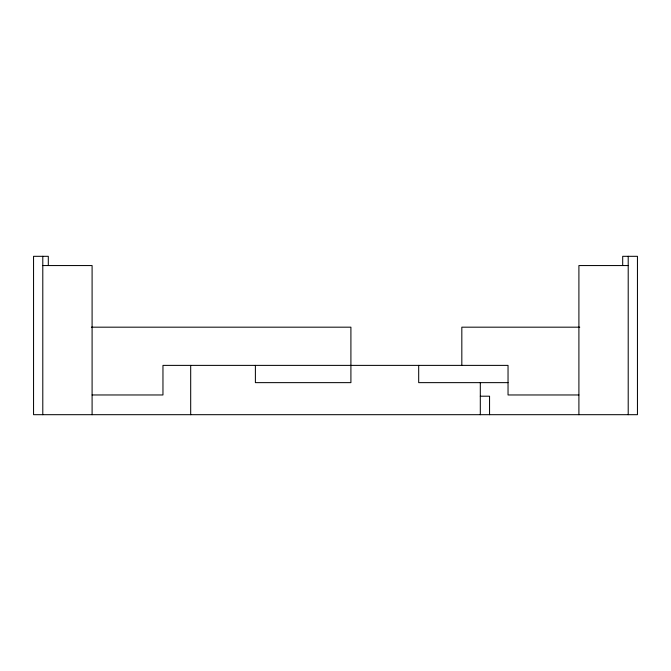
<?xml version="1.0" encoding="UTF-8"?>
<svg xmlns="http://www.w3.org/2000/svg" width="671" height="671" viewBox="0 0 671 671"><rect width="100%" height="100%" fill="white"/><g stroke="black" fill="none" stroke-linecap="round" stroke-linejoin="round"><path stroke-width="1.01" d="M42.793 265.557L92.095 265.557L92.095 414.686M628.207 265.557L578.905 265.557L578.905 414.686M91.373 327.18L350.908 327.18L350.908 382.638L255.391 382.638L255.391 365.385M579.761 327.18L461.824 327.18L461.824 365.385M508.039 382.638L418.687 382.638L418.687 365.385M92.095 394.967L162.961 394.967L162.961 365.385L508.039 365.385L508.039 394.967L578.905 394.967M480.31 396.2L489.553 396.2L489.553 414.686M628.207 256.314L628.207 414.686M622.696 265.557L622.696 256.314L637.45 256.314L637.45 414.686L33.55 414.686L33.55 256.314L48.304 256.314L48.304 265.557M480.31 382.638L480.31 414.686M190.69 365.385L190.69 414.686M42.793 256.314L42.793 414.686"/></g></svg>
